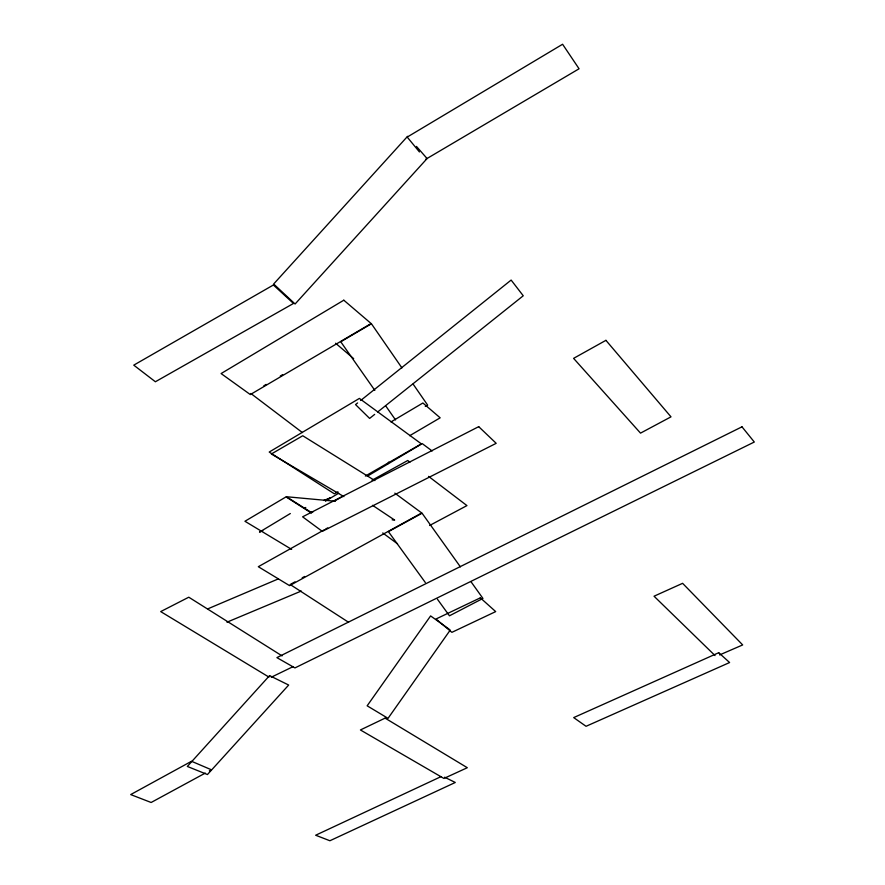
<?xml version="1.0" encoding="UTF-8"?>
<svg xmlns="http://www.w3.org/2000/svg" width="885" height="885" viewBox="0 0 885 885"><rect width="100%" height="100%" fill="white"/><g stroke="black" fill="none" stroke-linecap="round" stroke-linejoin="round"><path stroke-width="1.33" d="M387.519 464.083L388.869 462.003M450.288 629.998L388.039 718.343L367.153 705.81L430.608 615.916L449.193 629.213M407.598 136.312L273.653 284.008L295.092 303.998L427.09 158.559L416.459 146.423M357.595 402.952L355.549 404.589L369.62 418.417L374.676 414.379M360.671 400.496L511.132 280.069L523.245 295.778L377.707 411.956M290.324 513.532L259.515 532.106L262.768 530.801M325.293 500.81L329.994 497.99L323.7 500.456M325.658 500.965L338.69 493.222M367.242 476.252L422.2 443.595L432.134 450.974M263.807 385.816L266.164 384.422M280.291 376.036L282.636 374.643M390.96 421.935L422.886 402.996L440.166 417.82L409.678 435.708M425.552 159.377L579.067 68.776L562.594 44.25L407.211 137.087L419.435 151.954M337.926 491.761L334.353 493.808L269.217 452.047L359.387 398.416L421.371 443.872L365.35 476.03M324.352 529.772L258.309 566.71L289.583 585.649L421.725 512.968L394.821 493.144M325.481 529.141L327.727 527.88M425.309 406.447L427.654 405.142L413.107 384.079M294.993 581.843L290.18 584.52L348.546 622.255M302.205 577.817L304.617 576.478M335.061 500.689L343.103 496.242M371.988 480.267L407.731 460.51L409.932 462.18M209.369 770.89L211.404 769.784L191.514 761.277L130.692 794.575L151.125 802.485L205.287 773.092M429.634 525.48L466.948 505.601L428.561 476.373M271.286 677.202L292.924 666.726M441.04 776.621L315.657 835.23L329.895 840.75L455.288 782.484L444.635 777.207M719.616 654.933L742.681 644.933L682.6 583.326L654.037 596.213L715.014 655.575M207.964 608.792L278.078 579M226.958 622.188L301.287 591.047M303.732 508.278L305.756 507.492M335.349 501.242L286.386 496.728L310.181 511.751L312.892 512.017M392.155 519.827L394.666 520.07L372.552 505.313M343.911 496.618L271.341 453.994L302.747 435.752L374.864 480.599M291.652 549.397L244.935 521.265L286.043 496.883L311.487 513.134M268.963 677.102L160.694 611.59L188.782 597.209L282.072 655.885M382.762 532.947L397.531 543.855M250.864 393.493L302.36 432.544M335.592 343.225L353.657 358.624M425.331 582.529L388.426 531.642L422.068 513.223L460.388 566.865M437.433 599.233L449.458 615.805L482.945 598.437L470.953 581.655M374.831 390.373L340.747 341.765L371.434 323.777L401.923 367.894M386.026 406.337L395.54 419.921M269.571 675.609L187.332 766.454L207.455 774.53L288.676 685.045L269.571 675.609M343.8 300.203L221.095 373.558L250.322 394.566L371.125 323.534L343.8 300.203M273.399 285.003L133.757 365.151L155.384 381.756L293.488 303.455L273.399 285.003M605.926 340.338L573.591 358.359L640.519 433.13L670.996 416.846L605.926 340.338M478.708 426.659L302.604 516.829L322.306 531.354L496.186 443.319L478.708 426.659M741.984 426.824L276.894 657.621L294.937 667.921L754.308 442.024L741.984 426.824M385.097 718.133L360.416 729.959L443.927 778.446L467.313 767.715L385.097 718.133M480.334 597.84L435.984 619.013L451.87 632.344L495.688 611.601L480.334 597.84M718.742 652.699L573.69 717.602L586.047 726.297L729.605 662.533L718.742 652.699"/></g></svg>
